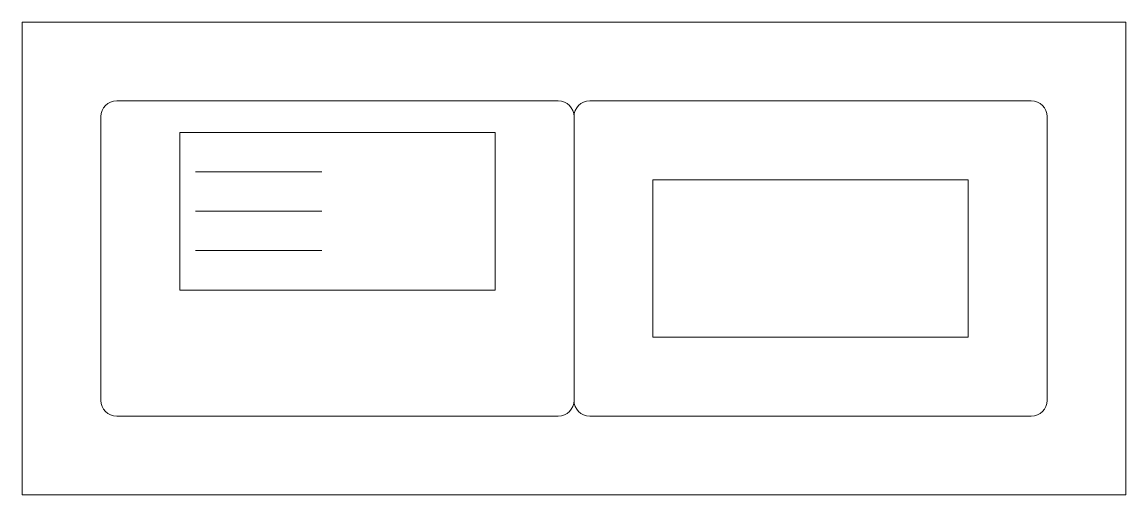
# Model space of a CAD drawing. Header units: millimetres. Extents: x -5 to 65, y -5 to 25.
import ezdxf

# ---------------------------------------------------------------- set-up
doc = ezdxf.new("R2010")
doc.units = ezdxf.units.MM
for name, color, linetype, lineweight, true_color in [('1. Engrave (Raster)', 18, 'Continuous', 5, 0x000000), ('2. Mark (Vector)', 5, 'Continuous', 5, 0x0000ff), ('3. Cut (Vector)', 1, 'Continuous', 5, 0xff0000), ('4. NP Layout & Text', 3, 'Continuous', 13, 0x00ff00)]:
    doc.layers.add(name, color=color, linetype=linetype, lineweight=lineweight, true_color=true_color)
doc.layers.add('5. NP Material Boundary', color=7, linetype='Continuous', lineweight=13)

# ---------------------------------------------------------------- blocks, each defined once
blk = doc.blocks.new('03-cutter-layers-no-text')
at = {"layer": '1. Engrave (Raster)'}
for p, q in [((25, 18), (5, 18)), ((5, 18), (5, 8)), ((25, 8), (25, 18)), ((6, 15.5), (14, 15.5)), ((5, 8), (25, 8))]:
    blk.add_line(p, q, dxfattribs=at)
at = {"layer": '2. Mark (Vector)'}
for p, q in [((30, 19), (30, 1)), ((6, 13), (14, 13))]:
    blk.add_line(p, q, dxfattribs=at)
at = {"layer": '3. Cut (Vector)'}
for p, q in [((29, 20), (1, 20)), ((59, 20), (31, 20)), ((0, 19), (0, 1)), ((60, 1), (60, 19)), ((6, 10.5), (14, 10.5)), ((1, 0), (29, 0)), ((31, 0), (59, 0))]:
    blk.add_line(p, q, dxfattribs=at)
for centre, start, end in [((1, 19), 90, 180), ((29, 19), 0, 90), ((31, 19), 90, 180), ((59, 19), 0, 90), ((1, 1), 180, 270), ((29, 1), 270, 0), ((31, 1), 180, 270), ((59, 1), 270, 0)]:
    blk.add_arc(centre, 1, start, end, dxfattribs=at)
at = {"layer": '4. NP Layout & Text'}
for p, q in [((55, 15), (35, 15)), ((35, 15), (35, 5)), ((55, 5), (55, 15)), ((35, 5), (55, 5))]:
    blk.add_line(p, q, dxfattribs=at)
at = {"layer": '5. NP Material Boundary'}
for p, q in [((-5, 25), (-5, -5)), ((-5, 25), (65, 25)), ((5, 25), (5, 25)), ((65, 25), (65, -5)), ((-5, -5), (65, -5))]:
    blk.add_line(p, q, dxfattribs=at)

msp = doc.modelspace()

# ---------------------------------------------------------------- block references
at = {"layer": '3. Cut (Vector)'}
msp.add_blockref('03-cutter-layers-no-text', (0, 0), dxfattribs=at)

doc.saveas('drawing.dxf')
